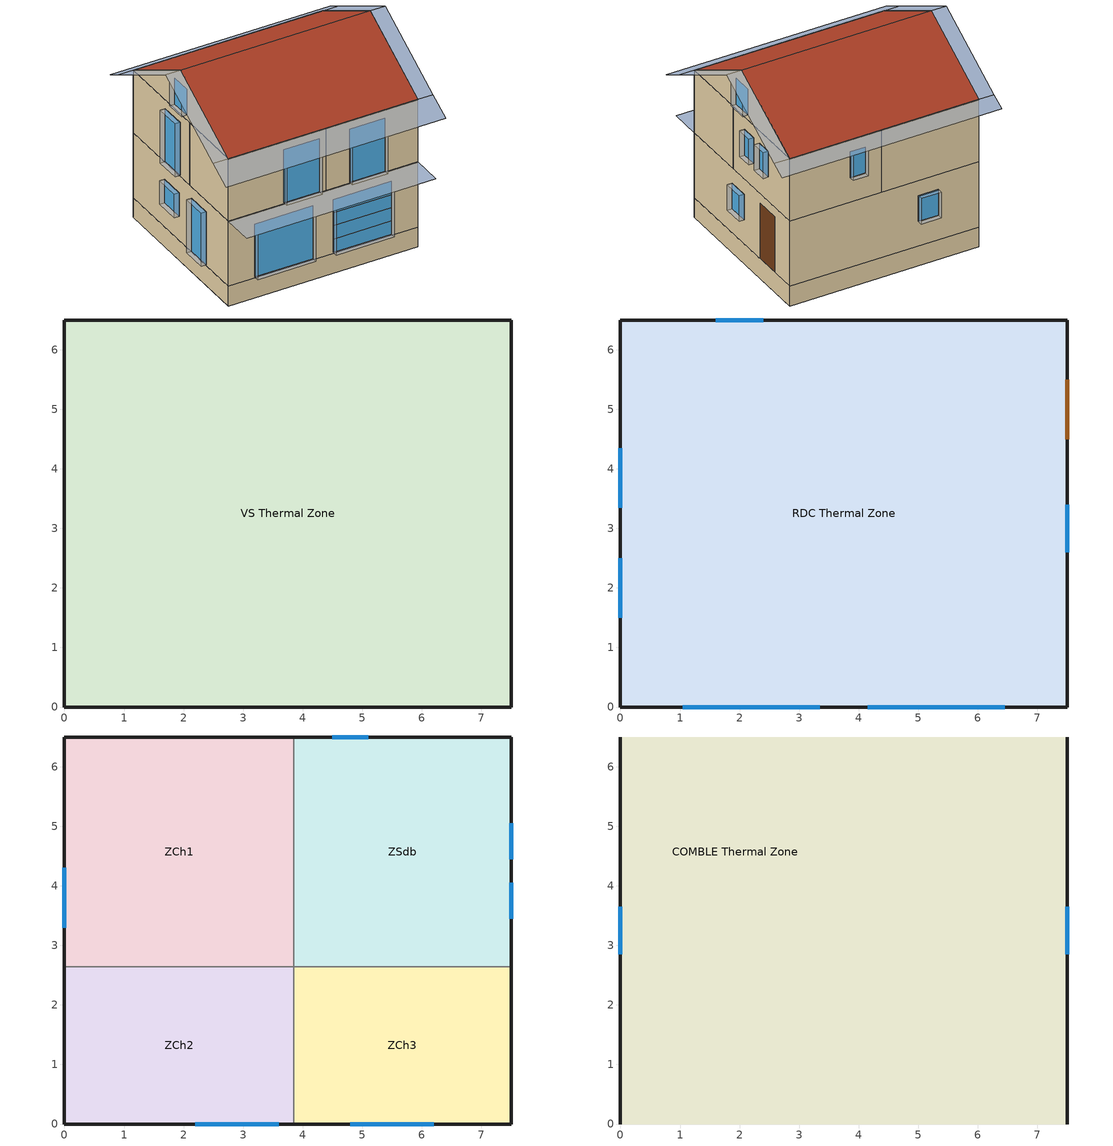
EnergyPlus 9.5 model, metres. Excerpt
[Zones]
VS Thermal Zone
 floor ground (PB_VS): 7.5,6.5 7.5,0 0,0 0,6.5 z-0.8
 wall ground (Mur_vs): 7.5,0 7.5,6.5 0,6.5 0,0 7.5,0 z-0.8:0
RDC Thermal Zone
 floor to VS Thermal Zone (PB_RDC_isole): 7.5,6.5 7.5,0 0,0 0,6.5 z0
 wall outside (MurExt_isole): 7.5,0 7.5,6.5 0,6.5 0,0 7.5,0 z0:2.65
 wall outside (PTh): 0,0 7.5,0 7.5,6.5 0,6.5 0,0 z0:0.01
 window (pf_S_RDC): 1.05,0 3.35,0 z0.05:2.2; 4.15,0 6.45,0 z1.66:2.2; 4.15,0 6.45,0 z0.59:1.12; 4.15,0 6.45,0 z0.05:0.59; 4.15,0 6.45,0 z1.12:1.66
 window (f_N_RDC): 2.4,6.5 1.6,6.5 z1:2.05
 window (f_O_RDC): 0,4.35 0,3.35 z1:1.95
 window (pf_O_RDC): 0,2.5 0,1.5 z0.05:2.2
 window (f_R+2_E-RDC): 7.5,2.6 7.5,3.4 z0.99:2.04
 door (Porte): 7.5,4.5 7.5,5.5 z0.04:2.28
ZCh1
 floor to RDC Thermal Zone (PB_R+1): 3.85,6.5 3.85,2.64 0,2.64 0,6.5 z2.65
 wall outside (MurExt_isole): 3.85,6.5 0,6.5 0,2.64 z2.65:5.2
 wall to ZSdb (Cloisons_Etage): 3.85,2.64 3.85,6.5 z2.65:5.2
 wall to ZCh2 (Cloisons_Etage): 0,2.64 3.85,2.64 z2.65:5.2
 window (pf_O_R+1): 0,4.3 0,3.3 z2.7:4.85
ZCh2
 floor to RDC Thermal Zone (PB_R+1): 3.85,2.64 3.85,0 0,0 0,2.64 z2.65
 wall outside (MurExt_isole): 0,2.64 0,0 3.85,0 z2.65:5.2
 wall to ZCh3 (Cloisons_Etage): 3.85,0 3.85,2.64 z2.65:5.2
 window (pf_S_R+1): 2.2,0 3.6,0 z2.7:4.85
ZCh3
 floor to RDC Thermal Zone (PB_R+1): 7.5,2.64 7.5,0 3.85,0 3.85,2.64 z2.65
 wall outside (MurExt_isole): 3.85,0 7.5,0 7.5,2.64 z2.65:5.2
 wall to ZSdb (Cloisons_Etage): 7.5,2.64 3.85,2.64 z2.65:5.2
 window (pf_S_R+1): 4.8,0 6.2,0 z2.7:4.85
ZSdb
 floor to RDC Thermal Zone (PB_R+1): 7.5,6.5 7.5,2.64 3.85,2.64 3.85,6.5 z2.65
 wall outside (MurExt_isole): 7.5,2.64 7.5,6.5 3.85,6.5 z2.65:5.2
 window (f_E_R+1): 7.5,3.45 7.5,4.05 / 7.5,4.45 7.5,5.05 z3.65:4.7
 window (f_N_R+1): 5.1,6.5 4.5,6.5 z3.65:4.7
COMBLE Thermal Zone
 floor to ZSdb (PB_COMBLES_isole): 7.5,6.5 7.5,2.64 3.85,2.64 3.85,6.5 z5.2
 floor to ZCh3 (PB_COMBLES_isole): 7.5,2.64 7.5,0 3.85,0 3.85,2.64 z5.2
 floor to ZCh1 (PB_COMBLES_isole): 0,6.5 3.85,6.5 3.85,2.64 0,2.64 z5.2
 floor to ZCh2 (PB_COMBLES_isole): 3.85,2.64 3.85,0 0,0 0,2.64 z5.2
 wall outside (PignonCombles): 7.5,3.25,7 7.5,0,5.2 7.5,6.5,5.2; 0,3.25,7 0,6.5,5.2 0,0,5.2
 window (f_R+2_E-RDC): 7.5,2.85 7.5,3.65 / 0,3.65 0,2.85 z5.4:6.45
 roof outside (Toit): 7.5,3.25,7 7.5,6.5,5.2 0,6.5,5.2 0,3.25,7; 0,3.25,7 0,0,5.2 7.5,0,5.2 7.5,3.25,7
shading: 1.05,-0.2 1.05,0 / 3.35,0 3.35,-0.2 / 4.15,-0.2 4.15,0 / 6.45,0 6.45,-0.2 / -0.2,1.5 0,1.5 / 0,2.5 -0.2,2.5 z0.05:2.2; -0.2,3.35 0,3.35 / 0,4.35 -0.2,4.35 z1:1.95; 7.7,2.6 7.5,2.6 / 7.7,3.4 7.5,3.4 z0.99:2.04; 7.7,4.05 7.5,4.05 / 7.7,3.45 7.5,3.45 / 7.7,4.45 7.5,4.45 / 7.7,5.05 7.5,5.05 / 5.1,6.5 5.1,6.7 / 4.5,6.5 4.5,6.7 z3.65:4.7; 2.4,6.5 2.4,6.7 / 1.6,6.5 1.6,6.7 z1:2.05; 6.2,-0.2 6.2,0 / 4.8,-0.2 4.8,0 / 3.6,-0.2 3.6,0 / 2.2,-0.2 2.2,0 / -0.2,3.3 0,3.3 / -0.2,4.3 0,4.3 z2.7:4.85; 7.7,2.85 7.5,2.85 / 7.7,3.65 7.5,3.65 / 0,2.85 -0.2,2.85 / -0.2,3.65 0,3.65 z5.4:6.45; 3.35,0 3.35,-0.2 1.05,-0.2 1.05,0 z0.05; 3.35,0 3.35,-0.2 1.05,-0.2 1.05,0 z2.2; 6.45,0 6.45,-0.2 4.15,-0.2 4.15,0 z0.05; 6.45,0 6.45,-0.2 4.15,-0.2 4.15,0 z2.2; 7.5,0 7.5,-1.24 0,-1.24 0,0 z2.65; 8.1,0,5.2 8.1,-0.88,4.72 -0.6,-0.88,4.72 -0.6,0,5.2; 0,3.25,7 0,0,5.2 -0.6,0,5.2 -0.6,3.25,7; 8.1,3.25,7 8.1,0,5.2 7.5,0,5.2 7.5,3.25,7; 7.5,3.25,7 7.5,6.5,5.2 8.1,6.5,5.2 8.1,3.25,7; -0.6,6.5,5.2 -0.6,7.03,4.91 8.1,7.03,4.91 8.1,6.5,5.2; -0.6,3.25,7 -0.6,6.5,5.2 0,6.5,5.2 0,3.25,7; -0.2,2.5 -0.2,1.5 0,1.5 0,2.5 z2.2; 0,2.5 0,1.5 -0.2,1.5 -0.2,2.5 z0.05; -0.2,4.35 -0.2,3.35 0,3.35 0,4.35 z1.95; 0,4.35 0,3.35 -0.2,3.35 -0.2,4.35 z1; 7.7,3.4 7.7,2.6 7.5,2.6 7.5,3.4 z0.99; 7.7,3.4 7.7,2.6 7.5,2.6 7.5,3.4 z2.04; 7.7,4.05 7.7,3.45 7.5,3.45 7.5,4.05 z3.65; 7.7,4.05 7.7,3.45 7.5,3.45 7.5,4.05 z4.7; 7.7,5.05 7.7,4.45 7.5,4.45 7.5,5.05 z3.65; 7.7,5.05 7.7,4.45 7.5,4.45 7.5,5.05 z4.7; 5.1,6.7 5.1,6.5 4.5,6.5 4.5,6.7 z3.65; 5.1,6.7 5.1,6.5 4.5,6.5 4.5,6.7 z4.7; 1.6,6.7 1.6,6.5 2.4,6.5 2.4,6.7 z1; 1.6,6.7 1.6,6.5 2.4,6.5 2.4,6.7 z2.05; 6.2,0 6.2,-0.2 4.8,-0.2 4.8,0 z2.7; 6.2,0 6.2,-0.2 4.8,-0.2 4.8,0 z4.85; 3.6,0 3.6,-0.2 2.2,-0.2 2.2,0 z2.7; 3.6,0 3.6,-0.2 2.2,-0.2 2.2,0 z4.85; 0,4.3 0,3.3 -0.2,3.3 -0.2,4.3 z2.7; 0,4.3 0,3.3 -0.2,3.3 -0.2,4.3 z4.85; 7.7,3.65 7.7,2.85 7.5,2.85 7.5,3.65 z5.4; 7.5,3.65 7.5,2.85 7.7,2.85 7.7,3.65 z6.45; -0.2,3.65 -0.2,2.85 0,2.85 0,3.65 z5.4; 0,3.65 0,2.85 -0.2,2.85 -0.2,3.65 z6.45
[Building]
IDM: North Axis {deg}=-15; Terrain=Suburbs; Loads Convergence Tolerance Value {W}=0.01; Temperature Convergence Tolerance Value {deltaC}=0.01; Solar Distribution=FullInteriorAndExterior; Maximum Number of Warmup Days=150; Minimum Number of Warmup Days=6
[Site:Location]
Bourget_du_Lac: Latitude {deg}=45.65; Longitude {deg}=5.88; Time Zone {hr}=1; Elevation {m}=239
[Site:GroundTemperature:BuildingSurface]
4.5, 6.21, 9.3, 12.99, 16.28, 18.27, 18.43, 16.69, 13.55, 9.86, 6.58, 4.62
[Site:GroundReflectance]
0.4, 0.4, 0.4, 0.4, 0.4, 0.4, 0.4, 0.4, 0.4, 0.4, 0.4, 0.4
[Material] Solar Absorptance=0.6; Visible Absorptance=0.6
Name | Roughness | Thickness {m} | Conductivity {W/m-K} | Density {kg/m3} | Specific Heat {J/kg-K} | Thermal Absorptance
Laine de Verre 5cm | Rough | 0.05 | 0.032 | 12 | 840 | 0.9
Placo_13mm | MediumRough | 0.013 | 0.25 | 825 | 1008 | 0.99999
Parpaing | Rough | 0.15 | 0.74 | 800 | 648 | 0.9
LDV35_20cm; LDV35_20_MurExt | Rough | 0.2 | 0.035 | 12 | 840 | 0.9
LDV32_10cm | Rough | 0.1 | 0.032 | 12 | 840 | 0.9
LDV35_40cm | Rough | 0.4 | 0.035 | 12 | 840 | 0.9
PolystyreneXtrude29 | MediumSmooth | 0.2 | 0.029 | 35 | 1400 | 0.9
PolystyreneXtrude30 | MediumSmooth | 0.2 | 0.03 | 35 | 1400 | 0.9
Hourdis | Rough | 0.16 | 1.23 | 1300 | 648 | 0.9
DalleCompression | Rough | 0.04 | 1.75 | 2400 | 880 | 0.9
ChapeBeton | MediumSmooth | 0.08 | 1.75 | 2200 | 880 | 0.9
DalleBA | Rough | 0.16 | 2.5 | 2500 | 1000 | 0.9
PlatreFinition | MediumSmooth | 0.015 | 0.43 | 1200 | 1000 | 0.9
EnduitExt | VeryRough | 0.015 | 1 | 1450 | 500 | 0.9
Carrelage | Smooth | 0.01 | 0.41 | 1200 | 1000 | 0.9
Gravier | VeryRough | 0.05 | 1.4 | 2100 | 650 | 0.9
EnduitVS | MediumRough | 0.015 | 1 | 1800 | 1000 | 0.9
Tuiles | MediumRough | 0.015 | 2.2 | 2700 | 753 | 0.9
Charpente | MediumRough | 0.01 | 0.16 | 500 | 2400 | 0.9
[Material:NoMass]
Name | Roughness | Thermal Resistance {m2-K/W}
Porte | MediumSmooth | 0.8
PT_PlancherBas | Rough | 0.0625
[WindowMaterial:SimpleGlazingSystem]
Name | U-Factor {W/m2-K} | Solar Heat Gain Coefficient
pf_S_R+1 | 1.34 | 0.39
pf_S_RDC | 1.28 | 0.47
pf_O_RDC; pf_O_R+1 | 1.32 | 0.41
f_E_R+1 | 1.45 | 0.28
f_R+2_E-RDC | 1.4 | 0.32
f_O_RDC | 1.39 | 0.34
f_N_RDC | 1.27 | 0.24
f_N_R+1 | 1.32 | 0.21
[WindowMaterial:Shade]
VoletsR: Solar Transmittance=0.02; Solar Reflectance=0.66; Visible Transmittance=0.02; Visible Reflectance=0.66; Infrared Hemispherical Emissivity=0.92; Infrared Transmittance=0; Thickness {m}=0.008; Conductivity {W/m-K}=0.17; Shade to Glass Distance {m}=0.03; Top Opening Multiplier=0; Bottom Opening Multiplier=0; Left-Side Opening Multiplier=0; Right-Side Opening Multiplier=0; Airflow Permeability=0
[Construction]
Porte: Porte
MurExt_isole: EnduitExt, Parpaing, LDV35_20_MurExt, Parpaing, PlatreFinition
PB_RDC_isole: PolystyreneXtrude30, DalleBA, ChapeBeton, Carrelage
PB_COMBLES_isole: LDV35_40cm
Toit: Tuiles, Charpente
PB_VS: Gravier
Mur_vs: EnduitVS, Parpaing, PolystyreneXtrude29, Parpaing, EnduitVS, PolystyreneXtrude29
PB_R+1: Hourdis, DalleCompression, ChapeBeton
pf_S_R+1: pf_S_R+1
pf_S_RDC: pf_S_RDC
pf_O_RDC: pf_O_RDC
f_E_R+1: f_E_R+1
f_R+2_E-RDC: f_R+2_E-RDC
f_O_RDC: f_O_RDC
f_N_RDC: f_N_RDC
f_N_R+1: f_N_R+1
VR_pf_S_R+1: VoletsR, pf_S_R+1
VR_pf_S_RDC: VoletsR, pf_S_RDC
VR_pf_O_RDC: VoletsR, pf_O_RDC
VR_f_E_R+1: VoletsR, f_E_R+1
VR_f_R+2_E-RDC: VoletsR, f_R+2_E-RDC
VR_f_O_RDC: VoletsR, f_O_RDC
VR_f_N_RDC: VoletsR, f_N_RDC
VR_f_N_R+1: VoletsR, f_N_R+1
VR_pf_O_R+1: VoletsR, pf_O_R+1
pf_O_R+1: pf_O_R+1
Cloisons_Etage: Placo_13mm, Laine de Verre 5cm, Placo_13mm
PignonCombles: EnduitExt, Parpaing, LDV35_20cm, Parpaing, LDV32_10cm
PTh: PT_PlancherBas
[Zone]
Name | Multiplier | Floor Area {m2}
RDC Thermal Zone | 1 | autocalculate
VS Thermal Zone; COMBLE Thermal Zone | 1
ZCh1; ZCh2; ZCh3; ZSdb
[WindowShadingControl] Shading Type=ExteriorShade; Shading Control Type=OnIfScheduleAllows; Shading Control Is Scheduled=Yes; Glare Control Is Active=No; Type of Slat Angle Control for Blinds=FixedSlatAngle; Multiple Surface Control Type=Sequential
Name | Zone | Construction with Shading | Schedule | Daylighting Control Object | Fenestration Surface 1 | Fenestration Surface 2 | Fenestration Surface 3 | Fenestration Surface 4 | Fenestration Surface 5
VR_pf_SE_R+1-ZCh3 | ZCh3 | VR_pf_S_R+1 | Volet | ZCh3 | Sub Surface 2
VR_pf_S_RDC-RDC Thermal Zone | RDC Thermal Zone | VR_pf_S_RDC | Volet | RDC Thermal Zone | FEN RDC SO | FEN RDC SE | FEN RDC SE 1 | FEN RDC SE 2 | FEN RDC SE 3
VR_pf_O_RDC-RDC Thermal Zone | RDC Thermal Zone | VR_pf_O_RDC | Volet | RDC Thermal Zone | FEN RDC OS
VR_f_E_R+1-ZSdb | ZSdb | VR_f_E_R+1 | Volet | ZSdb | Sub Surface 5 | Sub Surface 6
VR_f_R+2_E-RDC-COMBLE Thermal Zone | COMBLE Thermal Zone | VR_f_R+2_E-RDC |  |  | FEN Pignon E | FEN Pignon O
VR_f_R+2_E-RDC-RDC Thermal Zone | RDC Thermal Zone | VR_f_R+2_E-RDC |  | RDC Thermal Zone | FEN RDC ES
VR_f_O_RDC-RDC Thermal Zone | RDC Thermal Zone | VR_f_O_RDC | Volet | RDC Thermal Zone | FEN RDC ON
VR_f_N_RDC-RDC Thermal Zone | RDC Thermal Zone | VR_f_N_RDC | Volet | RDC Thermal Zone | FEN RDC N
VR_f_N_R+1-ZSdb | ZSdb | VR_f_N_R+1 | Volet | ZSdb | Sub Surface 4
VR_pf_O_R+1-ZCh1 | ZCh1 | VR_pf_O_R+1 | Volet | ZCh1 | Sub Surface 3
VR_pf_SO_R+1-ZCh2 | ZCh2 | VR_pf_S_R+1 | Volet | ZCh2 | Sub Surface 1
[People] Number of People Calculation Method=People; Number of People=1; Fraction Radiant=0.5; Sensible Heat Fraction=0.6; Enable ASHRAE 55 Comfort Warnings=No; Mean Radiant Temperature Calculation Type=ZoneAveraged
Name | Zone or ZoneList | Number of People Schedule | Activity Level Schedule
Ch2_Occupants | ZCh2 | Ch2_Occupants | People_ch1
Ch3_Occupants | ZCh3 | Ch2_Occupants | People_ch1
Ch1_Occupants | ZCh1 | Ch1_Occupants | People_ch1
RDC_occupant | RDC Thermal Zone | RDC_Occupants | People_RDC
Sdb_occupant | ZSdb | Sdb_Occupants | People_Sdb
[Lights] Design Level Calculation Method=LightingLevel; Return Air Fraction Calculated from Plenum Temperature=No
Name | Zone or ZoneList | Schedule | Lighting Level {W}
eclairage_ZCh1 | ZCh1 | Ch1_Eclairage | 20
eclairage_ZCh2 | ZCh2 | Ch1_Eclairage | 20
eclairage_RDC_cuisine | RDC Thermal Zone | RDC_Eclairage_cuisine | 20
eclairage_ZSdb | ZSdb | Sdb_Eclairage | 100
eclairage_ZCh3 | ZCh3 | Ch1_Eclairage | 20
eclairage_RDC_sejour | RDC Thermal Zone | RDC_Eclairage_sejour | 40
[OtherEquipment] Fuel Type=Electricity; Design Level Calculation Method=EquipmentLevel; Design Level {W}=1
Name | Zone or ZoneList | Schedule
Equipements_RDC | RDC Thermal Zone | RDC_Equipement
Equipements_Sdb | ZSdb | Sdb_Equipement
[Daylighting:Controls] Daylighting Method=SplitFlux; Lighting Control Type=Continuous; Number of Stepped Control Steps=1; Maximum Allowable Discomfort Glare Index=22; Fraction of Zone Controlled by Reference Point 1=1; Illuminance Setpoint at Reference Point 1 {lux}=500
Name | Zone | Glare Calculation Daylighting Reference Point | Daylighting Reference Point 1
ZCh1 | ZCh1 | ZCh1_DaylRefPt1 | ZCh1_DaylRefPt1
ZCh2 | ZCh2 | ZCh2_DaylRefPt1 | ZCh2_DaylRefPt1
ZCh3 | ZCh3 | ZCh3_DaylRefPt1 | ZCh3_DaylRefPt1
ZSdb | ZSdb | ZSdb_DaylRefPt1 | ZSdb_DaylRefPt1
RDC Thermal Zone | RDC Thermal Zone | RDCThermalZone_DaylRefPt1 | RDCThermalZone_DaylRefPt1
[ZoneInfiltration:DesignFlowRate] Schedule=On; Design Flow Rate Calculation Method=AirChanges/Hour; Air Changes per Hour {1/hr}=0.0372; Constant Term Coefficient=1
Name | Zone or ZoneList
RDC_Infiltration | RDC Thermal Zone
Combles_Infiltration | COMBLE Thermal Zone
VS_Infiltration | VS Thermal Zone
Ch1_Infiltration | ZCh1
Ch2_Infiltration | ZCh2
Ch3_Infiltration | ZCh3
Sdb_Infiltration | ZSdb
[ZoneVentilation:DesignFlowRate] Design Flow Rate Calculation Method=AirChanges/Hour; Fan Total Efficiency=1; Constant Term Coefficient=1; Minimum Indoor Temperature {C}=-100; Maximum Indoor Temperature {C}=100; Delta Temperature {deltaC}=-100; Minimum Outdoor Temperature {C}=-100; Maximum Outdoor Temperature {C}=100; Maximum Wind Speed {m/s}=40
Name | Zone or ZoneList | Schedule | Air Changes per Hour {1/hr} | Ventilation Type
Combles_Ventilation | COMBLE Thermal Zone | On | 1 | Natural
VS_Ventilation | VS Thermal Zone | On | 0.5 | Natural
RDC_Ventilation | RDC Thermal Zone | On | 0.5 | Intake
ZCh1_Ventilation | ZCh1 | Ventilation_ch1 | 1 | Intake
Ch2_Ventilation | ZCh2 | Ventilation_ch2 | 1 | Intake
Chambre3_Ventilation | ZCh3 | Ventilation_ch3 | 1 | Intake
ZSdb_Ventilation | ZSdb | Off | 0 | Intake
[ZoneVentilation:WindandStackOpenArea] Opening Area Fraction Schedule=surventilation nocturne; Opening Effectiveness=autocalculate; Discharge Coefficient for Opening=0.6; Minimum Indoor Temperature {C}=26; Maximum Indoor Temperature {C}=100; Delta Temperature {deltaC}=-100; Minimum Outdoor Temperature {C}=-100; Maximum Outdoor Temperature {C}=100; Maximum Wind Speed {m/s}=5
Name | Zone | Opening Area {m2}
ZCh1_surventilation | ZCh1 | 2.15
ZCh2_surventilation | ZCh2 | 3.01
ZCh3_surventilation | ZCh3 | 3.01
RDC_surventilation | RDC Thermal Zone | 2
[HVACTemplate:Thermostat] Constant Cooling Setpoint {C}=50
Name | Heating Setpoint Schedule
Consigne_ch2; Consigne_ch3; Consigne_ch1 | Ch1_Chauffage
Consigne_RDC | RDC_Chauffage
Consigne_sdb | Sdb_Chauffage
[HVACTemplate:Zone:IdealLoadsAirSystem] Heating Limit=LimitCapacity; Heating Availability Schedule=saison_chauff
Name | Template Thermostat | Maximum Sensible Heating Capacity {W}
RDC Thermal Zone | Consigne_RDC | 3000
ZCh1 | Consigne_ch1 | 1000
ZCh2 | Consigne_ch2 | 1000
ZCh3 | Consigne_ch3 | 1000
ZSdb | Consigne_sdb | 1000
[Schedule:Day:Interval]
RDC_Eclairage_cuisine_Sem: No, 7:00, 0, 8:00, 1, 20:00, 0, 21:00, 1, 24:00, 0
RDC_equipt_wkd: No, 09:00, 50, 10:00, 550, 13:00, 150, 14:00, 1050, 18:00, 150, 20:00, 150, 21:00, 1050, 22:00, 400, 23:00, 150, 24:00, 50
RDC_equipt_sem: No, 07:00, 50, 08:00, 550, 13:00, 50, 14:00, 1050, 18:00, 50, 20:00, 150, 21:00, 1050, 22:00, 400, 23:00, 150, 24:00, 50
RDC_occ_sem: No, 07:00, 0, 08:00, 3, 13:00, 0, 14:00, 2, 18:00, 0, 19:00, 2, 23:00, 4, 24:00, 0
RDC_occ_wkd: No, 09:00, 0, 10:00, 3, 13:00, 2, 14:00, 4, 18:00, 2, 23:00, 4, 24:00, 0
Ch1_Eclairage_Sem: No, 6:00, 0, 7:00, 1, 22:00, 0, 23:00, 1, 24:00, 0
Ch1_Eclairage_wkd: No, 22:00, 0, 23:00, 1, 24:00, 0
Sdb_Eclairage_Sem: No, 7:00, 0, 8:00, 1, 24:00, 0
Sdb_Equipement_Sem_wkd: No, 20:00, 0, 21:00, 650, 24:00, 0
Sdb_Eclairage_wkd: No, 9:00, 0, 10:00, 1, 24:00, 0
VoletR_sem_hiver: No, 07:00, 1, 21:00, 0, 24:00, 1
VoletR_wkd_hiver: No, 09:00, 1, 21:00, 0, 24:00, 1
Ch1_occ_sem: No, 07:00, 2, 23:00, 0, 24:00, 2
Ch1_occ_wkd: No, 09:00, 2, 23:00, 0, 24:00, 2
Sdb_occ_sem: No, 07:00, 0, 8:00, 1, 24:00, 0
Sdb_occ_wkd: No, 09:00, 0, 10:00, 1, 24:00, 0
Ch1_chauffage_Sem: No, 6:00, 18, 7:00, 21, 22:00, 15, 23:00, 21, 24:00, 18
Ch1_chauffage_wkd: No, 8:00, 18, 9:00, 21, 23:00, 15, 24:00, 21
RDC_chauff_sem: No, 07:00, 15, 08:00, 19, 13:00, 15, 14:00, 19, 18:00, 15, 19:00, 19, 23:00, 19, 24:00, 15
RDC_Chauff_wkd: No, 09:00, 15, 10:00, 19, 13:00, 19, 14:00, 19, 18:00, 19, 23:00, 19, 24:00, 15
Sdb_Chauff_sem: No, 07:00, 15, 8:00, 19, 24:00, 15
Sdb_Chauff_wkd: No, 09:00, 15, 10:00, 19, 24:00, 15
Ch2_occ_sem: No, 07:00, 1, 23:00, 0, 24:00, 1
Ch2_occ_wkd: No, 09:00, 1, 23:00, 0, 24:00, 1
RDC_Eclairage_sejour_Sem; RDC_Eclairage_sejour_wkd: No, 18:00, 0, 20:00, 1, 21:00, 0, 23:00, 1, 24:00, 0
RDC_Eclairage_cuisine_wkd: No, 9:00, 0, 10:00, 1, 20:00, 0, 21:00, 1, 24:00, 0
chauff_On: No, 24:00, 1
chauff_Off: No, 24:00, 0
[Schedule:Week:Compact]
RDC_Occupants: Weekdays, RDC_occ_sem, Weekends, RDC_occ_wkd, AllOtherDays, RDC_occ_wkd
RDC_Eclairage_cuisine: Weekdays, RDC_Eclairage_cuisine_Sem, Weekends, RDC_Eclairage_cuisine_wkd, AllOtherDays, RDC_Eclairage_cuisine_wkd
RDC_Equipement: Weekdays, RDC_equipt_sem, Weekends, RDC_equipt_wkd, AllOtherDays, RDC_equipt_wkd
Sdb_Eclairage: Weekdays, Sdb_Eclairage_Sem, Weekends, Sdb_Eclairage_wkd, AllOtherDays, Sdb_Eclairage_wkd
Sdb_Equipement: Weekdays, Sdb_Equipement_Sem_wkd, Weekends, Sdb_Equipement_Sem_wkd, AllOtherDays, Sdb_Equipement_Sem_wkd
Ch1_Eclairage: Weekdays, Ch1_Eclairage_Sem, Weekends, Ch1_Eclairage_wkd, AllOtherDays, Ch1_Eclairage_wkd
Volets_R: Weekdays, VoletR_sem_hiver, Weekends, VoletR_wkd_hiver, AllOtherDays, VoletR_wkd_hiver
Ch1_Occupants: Weekdays, Ch1_occ_sem, Weekends, Ch1_occ_wkd, AllOtherDays, Ch1_occ_wkd
Sdb_Occupants: Weekdays, Sdb_occ_sem, Weekends, Sdb_occ_wkd, AllOtherDays, Sdb_occ_wkd
Ch1_Chauffage: Weekdays, Ch1_chauffage_sem, Weekends, Ch1_chauffage_wkd, AllOtherDays, Ch1_chauffage_wkd
RDC_Chauffage: Weekdays, RDC_Chauff_sem, Weekends, RDC_Chauff_wkd, AllOtherDays, RDC_Chauff_wkd
Sdb_Chauffage: Weekdays, Sdb_Chauff_sem, Weekends, Sdb_Chauff_wkd, AllOtherDays, Sdb_Chauff_wkd
Ch2_Occupants: Weekdays, Ch2_occ_sem, Weekends, Ch2_occ_wkd, AllOtherDays, Ch2_occ_wkd
RDC_Eclairage_sejour: Weekdays, RDC_Eclairage_sejour_Sem, Weekends, RDC_Eclairage_sejour_wkd, AllOtherDays, RDC_Eclairage_sejour_wkd
chauffage_On: AllDays, chauff_On
chauffage_Off: AllDays, chauff_Off
[Schedule:Year]
RDC_Occupants: RDC_Occupants, 1, 1, 12, 31
RDC_Eclairage_cuisine: RDC_Eclairage_cuisine, 1, 1, 12, 31
RDC_Equipement: RDC_Equipement, 1, 1, 12, 31
Ch1_Eclairage: Ch1_Eclairage, 1, 1, 12, 31
Sdb_Eclairage: Sdb_Eclairage, 1, 1, 12, 31
Sdb_Equipement: Sdb_Equipement, 1, 1, 12, 31
Volet: Volets_R, 1, 1, 12, 31
Sdb_Occupants: Sdb_Occupants, 1, 1, 12, 31
Ch1_Occupants: Ch1_Occupants, 1, 1, 12, 31
Ch1_Chauffage: Ch1_Chauffage, 1, 1, 12, 31
RDC_Chauffage: RDC_Chauffage, 1, 1, 12, 31
Sdb_Chauffage: Sdb_Chauffage, 1, 1, 12, 31
Ch2_Occupants: Ch2_Occupants, 1, 1, 12, 31
RDC_Eclairage_sejour: RDC_Eclairage_sejour, 1, 1, 12, 31
saison_chauff: chauffage_On, 1, 1, 4, 14, chauffage_Off, 4, 15, 10, 14, chauffage_On, 10, 15, 12, 31
[Schedule:Compact]
On: Through: 12/31, For: AllDays, Until: 24:00, 1
Off: Through: 12/31, For: AllDays, Until: 24:00, 0
People_ch1: Through: 12/31, For: AllDays, Until: 24:00, 80
Ventilation_ch1: Through: 12/31, For: AllDays, Until: 8:00, .1169, Until: 17:00, .0441, Until: 24:00, .1169
Ventilation_ch3: Through: 12/31, For: AllDays, Until: 8:00, .1803, Until: 22:00, .068, Until: 24:00, .1803
Ventilation_ch2: Through: 12/31, For: AllDays, Until: 8:00, .1709, Until: 17:00, .0644, Until: 24:00, .1709
People_Sdb: Through: 12/31, For: AllDays, Until: 24:00, 160
People_RDC: Through: 12/31, For: AllDays, Until: 24:00, 120
surventilation nocturne: Through: 12/31, For: AllDays, Until: 7:00, 1, Until: 21:00, 0, Until: 24:00, 1
